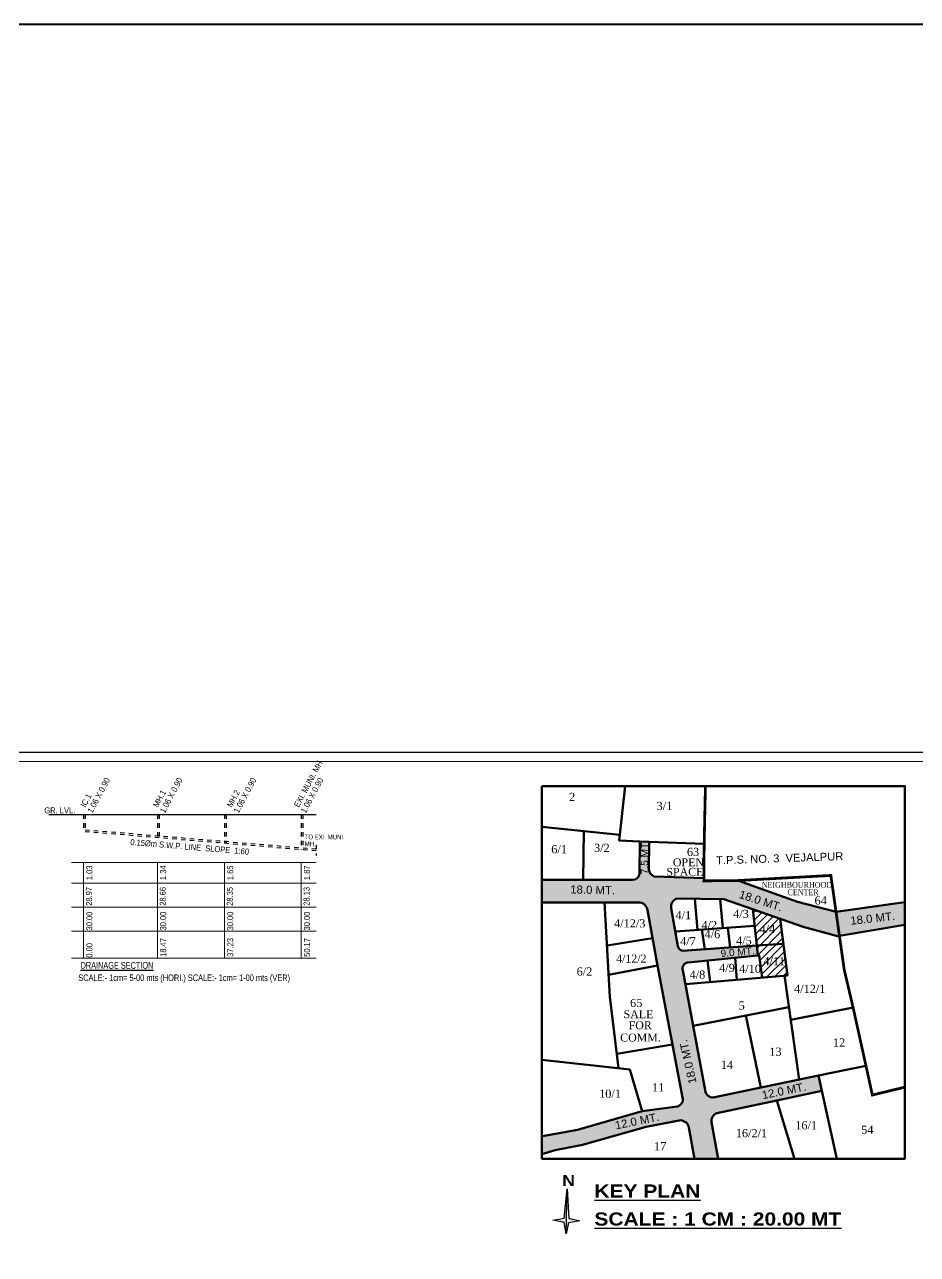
# Model space of a CAD drawing. Header units: millimetres. Extents: x 49 to 419, y 19 to 121.
# Drawn here: x 72.39 to 92.82, y 92.59 to 120.72 of the extents above; entities that cross this region are included whole.
import ezdxf
from ezdxf.enums import TextEntityAlignment as Align

# ---------------------------------------------------------------- set-up
doc = ezdxf.new("R2010")
doc.units = ezdxf.units.MM
doc.header["$MEASUREMENT"] = 0
for name, pattern in [('DASHED', [0.75, 0.5, -0.25]), ('HIDDEN', [0.375, 0.25, -0.125]), ('HIDDEN2', [4.7625, 3.175, -1.5875])]:
    doc.linetypes.add(name, pattern=pattern)
for name, color, linetype in [('A_ROAD', 73, 'Continuous'), ('A_SHEET AREA TABLE-1', 7, 'Continuous'), ('DRAIN', 1, 'HIDDEN'), ('FP line', 1, 'Continuous'), ('FP no.', 250, 'Continuous'), ('FPLINES', 1, 'Continuous'), ('Text', 7, 'Continuous'), ('TPS boundry', 6, 'DASHED')]:
    doc.layers.add(name, color=color, linetype=linetype)
for name, color, linetype, lineweight in [('DIMAN', 7, 'Continuous', 25), ('F.P. FOR 65', 1, 'Continuous', 40), ('g-r.c.c', 5, 'Continuous', 30), ('ROAD', 252, 'Continuous', 20), ('W.S.', 7, 'HIDDEN', 15)]:
    doc.layers.add(name, color=color, linetype=linetype, lineweight=lineweight)
doc.styles.add('ARIAL', font='arial.ttf')
doc.styles.add('B', font='ariblk.ttf')
doc.styles.add('Dinesh', font='swisscl.ttf')
doc.styles.add('TIMES', font='times.ttf')

# ---------------------------------------------------------------- blocks, each defined once
blk = doc.blocks.new('A$C74A7390A')
at = {"layer": 'DRAIN', "color": 0, "linetype": 'Continuous'}
blk.add_line((-0.793, 3.284), (5.317, 3.284), dxfattribs=at)
at = {"layer": 'DRAIN', "color": 1, "linetype": 'HIDDEN2', "ltscale": 0.02}
for p, q in [((0, 3.284), (0, 2.896)), ((0.038, 3.284), (0.038, 2.931)), ((1.688, 3.284), (1.688, 2.755)), ((1.726, 3.284), (1.726, 2.752)), ((3.222, 3.284), (3.222, 2.627)), ((3.261, 3.284), (3.261, 2.624)), ((4.978, 3.284), (4.978, 2.481)), ((5.016, 3.284), (5.016, 2.478)), ((5.317, 2.452), (0, 2.896)), ((5.317, 2.491), (0.038, 2.931)), ((5.317, 2.59), (5.317, 2.351))]:
    blk.add_line(p, q, dxfattribs=at)
at = {"layer": 'W.S.', "linetype": 'Continuous', "lineweight": 18}
for p, q in [((5.317, 2.185), (-0.279, 2.185)), ((0, 2.185), (0, 0)), ((1.688, 2.185), (1.688, 0)), ((3.222, 2.185), (3.222, 0)), ((4.978, 2.185), (4.978, 0)), ((5.317, 1.715), (-0.279, 1.715)), ((5.317, 1.166), (-0.279, 1.166)), ((5.317, 0.617), (-0.279, 0.617)), ((5.317, 0), (-0.279, 0))]:
    blk.add_line(p, q, dxfattribs=at)
at = {"layer": 'W.S.', "linetype": 'Continuous'}
blk.add_line((0, 2.185), (0, 0), dxfattribs=at)
at = {"layer": 'DIMAN', "linetype": 'Continuous', "style": 'Dinesh'}
for s, height, p in [('%%UDRAINAGE SECTION', 0.15603, (-0.07, -0.243)), ('SCALE:- 1cm= 5-00 mts (HORI.) SCALE:- 1cm= 1-00 mts (VER)', 0.1495, (-0.123, -0.523))]:
    blk.add_text(s, height=height, dxfattribs=at).set_placement(p)
at = {"layer": 'Text', "style": 'Dinesh'}
for s, height, rotation, p in [('EXI. MUNI. MH', 0.13724, 62.0299, (4.923, 3.436)), ('1.06 X 0.90', 0.13724, 62.0299, (0.198, 3.304)), ('1.06 X 0.90', 0.13724, 62.0299, (1.857, 3.304)), ('1.06 X 0.90', 0.13724, 62.0299, (3.545, 3.304)), ('1.06 X 0.90', 0.13724, 62.0299, (5.08, 3.304)), ('IC.1', 0.1372, 62.0299, (0.041, 3.436)), ('MH.1', 0.1372, 62.0299, (1.701, 3.436)), ('MH.2', 0.1372, 62.0299, (3.388, 3.436)), ('0.15%%Cm S.W.P. LINE  SLOPE  1:60', 0.13737, 355.2575, (1.063, 2.59))]:
    blk.add_text(s, height=height, rotation=rotation, dxfattribs=at).set_placement(p)
for s, height, p in [('GR. LVL.', 0.1372, (-0.899, 3.311)), ('TO EXI. MUNI.', 0.10979, (5.056, 2.716)), ('MH.', 0.1098, (5.056, 2.558))]:
    blk.add_text(s, height=height, dxfattribs=at).set_placement(p)
at = {"layer": 'W.S.', "linetype": 'Continuous', "style": 'Dinesh'}
for s, p in [('1.03', (0.2, 1.785)), ('1.34', (1.887, 1.785)), ('1.65', (3.422, 1.785)), ('1.87', (5.177, 1.785)), ('28.97', (0.191, 1.198)), ('28.66', (1.878, 1.198)), ('28.35', (3.413, 1.198)), ('28.13', (5.168, 1.198)), ('30.00', (0.199, 0.634)), ('30.00', (1.887, 0.634)), ('30.00', (3.421, 0.634)), ('30.00', (5.177, 0.634)), ('18.47', (1.888, 0.03)), ('37.23', (3.422, 0.03)), ('50.17', (5.178, 0.03)), ('0.00', (0.2, 0.011))]:
    blk.add_text(s, height=0.1372, rotation=90, dxfattribs=at).set_placement(p)

msp = doc.modelspace()

# ---------------------------------------------------------------- hatches: boundary and pattern name
h = msp.add_hatch(color=0)
h.paths.add_polyline_path([(84.785, 93.371), (84.838, 93.421), (85.094, 93.363)])
h.paths.add_polyline_path([(84.785, 93.371), (84.734, 93.423), (84.802, 94.092)])
h.paths.add_polyline_path([(84.785, 93.371), (84.732, 93.32), (84.476, 93.378)])
h.paths.add_polyline_path([(84.785, 93.371), (84.835, 93.318), (84.778, 93.061)])
at = {"layer": 'A_ROAD'}
h = msp.add_hatch(color=256, dxfattribs=at)
h.dxf.hatch_style = 1
edge = h.paths.add_edge_path()
edge.add_line((84.225, 101.161), (86.293, 101.158))
edge.add_arc((86.294, 101.327), 0.169, 269.9161, 354.2339)
edge.add_line((86.461, 101.31), (86.466, 102.035))
edge.add_line((86.466, 102.035), (86.678, 102.027))
edge.add_line((86.678, 102.027), (86.672, 101.394))
edge.add_arc((86.832, 101.393), 0.16, 179.4219, 255.8478)
edge.add_line((86.793, 101.238), (87.931, 101.201))
edge.add_line((87.931, 101.201), (87.932, 101.138))
edge.add_line((87.932, 101.138), (88.705, 101.145))
edge.add_line((88.705, 101.145), (90.074, 100.662))
edge.add_line((90.074, 100.662), (90.954, 100.429))
edge.add_line((90.954, 100.429), (92.529, 100.649))
edge.add_line((92.529, 100.649), (92.529, 100.134))
edge.add_line((92.529, 100.134), (90.988, 99.876))
edge.add_line((90.988, 99.876), (90.205, 100.083))
edge.add_line((90.205, 100.083), (89.678, 100.268))
edge.add_line((89.678, 100.268), (88.389, 100.719))
edge.add_line((88.389, 100.719), (87.313, 100.732))
edge.add_arc((87.365, 100.555), 0.185, 106.3673, 194.0289)
edge.add_line((87.186, 100.51), (87.337, 99.643))
edge.add_arc((87.464, 99.665), 0.129, 189.8381, 259.9606)
edge.add_line((87.441, 99.538), (89.141, 99.656))
edge.add_line((89.141, 99.656), (89.164, 99.432))
edge.add_line((89.164, 99.432), (87.574, 99.273))
edge.add_arc((87.589, 99.129), 0.145, 95.7059, 192.0118)
edge.add_line((87.447, 99.098), (87.966, 96.316))
edge.add_arc((88.125, 96.346), 0.162, 190.576, 276.5467)
edge.add_line((88.144, 96.185), (90.552, 96.686))
edge.add_line((90.552, 96.686), (90.628, 96.334))
edge.add_line((90.628, 96.334), (88.23, 95.826))
edge.add_arc((88.264, 95.666), 0.164, 101.963, 196.6582)
edge.add_line((88.107, 95.618), (88.256, 94.78))
edge.add_line((88.256, 94.78), (87.72, 94.78))
edge.add_line((87.72, 94.78), (87.587, 95.493))
edge.add_arc((87.382, 95.454), 0.209, 10.5986, 84.7986)
edge.add_line((87.401, 95.662), (86.612, 95.513))
edge.add_line((86.612, 95.513), (85.154, 95.097))
edge.add_line((85.154, 95.097), (84.526, 94.978))
edge.add_line((84.526, 94.978), (84.225, 94.885))
edge.add_line((84.225, 94.885), (84.225, 95.292))
edge.add_line((84.225, 95.292), (85.038, 95.444))
edge.add_line((85.038, 95.444), (86.513, 95.881))
edge.add_line((86.513, 95.881), (87.325, 95.978))
edge.add_arc((87.307, 96.123), 0.146, 276.8399, 382.6484)
edge.add_line((87.442, 96.179), (86.643, 100.465))
edge.add_arc((86.429, 100.425), 0.218, 10.5629, 89.5798)
edge.add_line((86.43, 100.643), (84.225, 100.643))
edge.add_line((84.225, 100.643), (84.225, 101.161))
at = {"layer": 'g-r.c.c', "lineweight": 9}
h = msp.add_hatch(dxfattribs=at)
h.set_pattern_fill('ANSI31', color=20)
h.set_pattern_definition([(45, (9.34425, 0), (-0.08838835, 0.08838835), [])])
h.paths.add_polyline_path([(89.052, 100.487), (89.141, 99.656), (89.163, 99.431), (89.196, 99.435), (89.261, 98.925), (89.845, 98.976), (89.678, 100.268)])

# ---------------------------------------------------------------- linework, layer by layer
at = {"color": 0}
msp.add_line((84.778, 93.061), (84.802, 94.092), dxfattribs=at)
at = {"color": 3, "lineweight": 40}
msp.add_lwpolyline([(419.221, 120.723), (49.302, 120.723), (49.302, 19.12), (419.221, 19.12)], close=True, dxfattribs=at)
at = {"color": 0}
msp.add_lwpolyline([(84.802, 94.092), (84.838, 93.421), (85.094, 93.363), (84.835, 93.318), (84.778, 93.061), (84.732, 93.32), (84.476, 93.378), (84.734, 93.423), (84.802, 94.092)], dxfattribs=at)
at = {"layer": 'A_SHEET AREA TABLE-1'}
msp.add_lwpolyline([(179.686, 29.12), (59.302, 29.12), (59.302, 104.085), (179.686, 104.085), (179.686, 29.12)], dxfattribs=at)
at = {"layer": 'A_SHEET AREA TABLE-1', "lineweight": 30, "const_width": 0.0269}
msp.add_lwpolyline([(179.468, 29.338), (59.521, 29.338), (59.521, 103.867), (179.468, 103.867), (179.468, 29.338)], dxfattribs=at)
at = {"layer": 'F.P. FOR 65', "color": 7, "lineweight": 50}
msp.add_lwpolyline([(84.225, 103.304), (92.529, 103.304), (92.529, 94.78), (84.225, 94.78)], close=True, dxfattribs=at)
at = {"layer": 'FP line', "lineweight": 50}
for points in [[(86.466, 102.035), (85.996, 102.06), (86.128, 103.304)], [(84.225, 102.377), (86.01, 102.191)], [(85.166, 101.162), (85.186, 102.277)], [(86.678, 102.027), (87.938, 101.988)], [(90.954, 100.429), (90.074, 100.662), (88.705, 101.145)], [(87.786, 100.016), (87.722, 100.727)], [(88.367, 100.057), (88.303, 100.72)], [(85.979, 96.85), (85.78, 98.483), (85.66, 100.643)], [(89.141, 99.656), (89.052, 100.487)], [(90.954, 100.429), (92.529, 100.649)], [(89.845, 98.976), (89.678, 100.268)], [(89.092, 100.109), (87.278, 99.979)], [(87.884, 100.023), (87.954, 99.573)], [(88.533, 99.613), (88.476, 100.065)], [(91.032, 99.882), (92.529, 100.134)], [(85.715, 99.656), (86.756, 99.828)], [(89.141, 99.656), (89.752, 99.7)], [(88.072, 98.822), (88.014, 99.317)], [(88.687, 98.875), (88.643, 99.379)], [(89.164, 99.432), (89.196, 99.435), (89.261, 98.925)], [(85.752, 98.99), (86.869, 99.199)], [(87.509, 98.772), (89.845, 98.976)], [(89.774, 98.97), (90.11, 96.594)], [(89.876, 98.247), (87.689, 97.82)], [(89.917, 97.956), (91.345, 98.24)], [(88.894, 98.055), (89.234, 96.412)], [(85.938, 97.183), (87.211, 97.397)], [(84.225, 97.048), (86.234, 96.822), (86.517, 95.867)], [(90.552, 96.686), (91.639, 96.909)], [(90.632, 96.335), (90.97, 94.78)], [(90.002, 94.78), (89.598, 96.112)]]:
    msp.add_lwpolyline(points, dxfattribs=at)
for points in [[(87.931, 101.201), (86.793, 101.238, -0.244725), (86.672, 101.394), (86.678, 102.027), (86.466, 102.035), (86.461, 101.31, -0.40154), (86.293, 101.158), (85.166, 101.162), (84.225, 101.161)], [(88.256, 94.78), (88.107, 95.618, -0.351823), (88.23, 95.826), (89.598, 96.112), (90.632, 96.335), (90.552, 96.686), (88.144, 96.185, -0.34265), (87.966, 96.316), (87.689, 97.82), (87.447, 99.098, -0.47353), (87.574, 99.273), (89.164, 99.432), (89.141, 99.656), (87.441, 99.538, -0.309671), (87.337, 99.643), (87.186, 100.51, -0.40231), (87.313, 100.732), (88.389, 100.719), (90.205, 100.083), (90.988, 99.876), (91.032, 99.882)], [(84.225, 100.643), (86.43, 100.643, -0.398997), (86.643, 100.465), (86.869, 99.199), (87.442, 96.179, -0.429005), (87.325, 95.978), (86.517, 95.867), (85.038, 95.444), (84.238, 95.296), (84.225, 95.292)], [(84.225, 94.885), (84.526, 94.978), (85.154, 95.097), (86.612, 95.513), (87.401, 95.662, -0.33298), (87.587, 95.493), (87.72, 94.78)]]:
    msp.add_lwpolyline(points, format="xyb", dxfattribs=at)
at = {"layer": 'TPS boundry', "linetype": 'Continuous', "const_width": 0.063, "flags": 128}
msp.add_lwpolyline([(92.529, 96.42), (91.786, 96.239), (91.639, 96.909), (91.345, 98.24), (91.142, 99.104), (90.954, 100.429), (90.836, 101.262), (88.705, 101.145), (87.931, 101.138), (87.938, 101.998), (87.966, 103.304)], dxfattribs=at)

# ---------------------------------------------------------------- block references
msp.add_blockref('A$C74A7390A', (73.742, 99.37))

# ---------------------------------------------------------------- texts
at = {"color": 7, "linetype": 'Continuous', "style": 'B'}
for s, height, p in [('N', 0.25, (84.692, 94.157)), ('%%UKEY PLAN', 0.3, (85.426, 93.894)), ('%%USCALE : 1 CM : 20.00 MT', 0.3, (85.426, 93.254))]:
    msp.add_text(s, height=height, dxfattribs=at).set_placement(p)
at = {"layer": 'FP line', "lineweight": 50, "style": 'TIMES'}
msp.add_text('3/2', height=0.186, dxfattribs=at).set_placement((85.597, 101.893), align=Align.MIDDLE)
at = {"layer": 'FP no.', "color": 1, "style": 'TIMES'}
for s, p in [('2', (84.916, 103.059)), ('3/1', (87.028, 102.851)), ('6/1', (84.619, 101.862)), ('63', (87.683, 101.8)), ('64', (90.603, 100.69)), ('4/1', (87.462, 100.354)), ('4/3', (88.779, 100.383)), ('4/12/3', (86.235, 100.167)), ('4/2', (88.054, 100.128)), ('4/6', (88.126, 99.919)), ('4/5', (88.847, 99.771)), ('4/4', (89.383, 100.037)), ('4/7', (87.567, 99.757)), ('4/11', (89.541, 99.3)), ('6/2', (85.2, 99.064)), ('4/8', (87.784, 98.996)), ('4/9', (88.459, 99.148)), ('4/10', (88.987, 99.127)), ('4/12/1', (90.352, 98.668)), ('65', (86.383, 98.345)), ('5', (88.796, 98.285)), ('12', (91.025, 97.442)), ('13', (89.568, 97.23)), ('14', (88.458, 96.931)), ('11', (86.885, 96.418)), ('10/1', (85.784, 96.27)), ('16/1', (90.271, 95.548)), ('16/2/1', (89.02, 95.367)), ('54', (91.67, 95.445)), ('17', (86.931, 95.069))]:
    msp.add_text(s, height=0.186, dxfattribs=at).set_placement(p, align=Align.MIDDLE)
at = {"layer": 'FPLINES', "style": 'TIMES'}
for s, p in [('OPEN', (87.577, 101.562)), ('SPACE', (87.497, 101.345)), ('4/12/2', (86.271, 99.36)), ('SALE', (86.435, 98.087)), ('FOR', (86.475, 97.835)), ('COMM.', (86.481, 97.553))]:
    msp.add_text(s, height=0.18, dxfattribs=at).set_placement(p, align=Align.MIDDLE)
at = {"layer": 'FPLINES', "style": 'TIMES', "width": 0.9}
for s, height, p in [('NEIGHBOURHOOD', 0.13365, (90.06, 101.047)), ('CENTER', 0.1336, (90.202, 100.876))]:
    msp.add_text(s, height=height, dxfattribs=at).set_placement(p, align=Align.MIDDLE)
at = {"layer": 'ROAD', "color": 7, "lineweight": 53, "style": 'ARIAL'}
for s, height, rotation, p in [('7.5 MT.', 0.165, 89.3475, (86.574, 101.681)), ('18.0 MT.', 0.186, 358.6761, (85.387, 100.932)), ('18.0 MT.', 0.186, 342.074, (89.235, 100.683)), ('18.0 MT.', 0.186, 6.2428, (91.792, 100.281)), ('9.0 MT.', 0.165, 4.6918, (88.703, 99.509)), ('18.0 MT.', 0.186, 102.3548, (87.565, 97.001)), ('12.0 MT.', 0.186, 11.4171, (89.764, 96.336)), ('12.0 MT.', 0.186, 11.4171, (86.402, 95.644))]:
    msp.add_text(s, height=height, rotation=rotation, dxfattribs=at).set_placement(p, align=Align.MIDDLE)
at = {"layer": 'Text', "style": 'ARIAL'}
msp.add_text('T.P.S. NO. 3  VEJALPUR', height=0.183, rotation=1.9282, dxfattribs=at).set_placement((89.665, 101.655), align=Align.MIDDLE)

doc.saveas('drawing.dxf')
